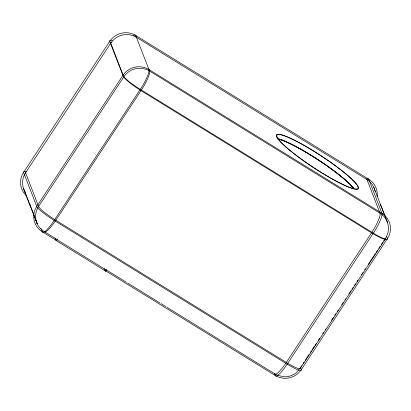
<?xml version="1.0" encoding="UTF-8"?>
<svg xmlns="http://www.w3.org/2000/svg" width="411" height="411" viewBox="0 0 411 411"><rect width="100%" height="100%" fill="white"/><g stroke="black" fill="none" stroke-linecap="round" stroke-linejoin="round"><path stroke-width="0.62" d="M106.752 269.734L105.802 271.178L56.42 240.712L57.365 239.269M300.6 367.311L301.659 365.703M303.066 363.56L304.119 361.952M305.178 360.344L309.051 354.457M310.459 352.314L311.512 350.706M312.216 349.638L314.333 346.422M315.037 345.353L316.444 343.211M318.206 340.529L319.614 338.387M322.779 333.568L323.483 332.499M325.245 329.817L325.949 328.749M331.585 320.179L333.342 317.503M334.749 315.36L335.808 313.752M337.215 311.61L338.274 310.002M341.793 304.649L343.2 302.506M344.963 299.83L345.666 298.756M348.836 293.937L350.948 290.721M352.001 289.118L353.059 287.51M354.467 285.368L355.525 283.76M356.933 281.617L357.991 280.009M361.51 274.656L362.918 272.514M364.68 269.837L365.384 268.763M368.199 264.478L375.243 253.767M376.296 252.164L377.704 250.022M378.762 248.414L380.17 246.271M381.228 244.663L382.636 242.521M383.689 240.913L385.097 238.77M300.287 368.451L385.487 238.842M296.896 372.32C293.048 375.335 288.111 377.365 283.164 376.687M135.63 36.769A18.659 3.637 -58.3 0 1 136.467 37.334L366.961 179.535A18.659 18.105 -21.2 0 1 375.135 191.511M56.143 240.317L42.261 231.753A18.865 18.305 -21.2 0 1 36.769 206.44L122.91 75.403A18.865 18.305 -21.2 0 1 148.91 69.521L381.942 213.283A18.865 18.305 -21.2 0 1 387.434 238.596L301.289 369.633A18.865 18.305 -21.2 0 1 275.293 375.515L105.524 270.782M26.042 171.89A18.659 2.672 33.3 0 0 25.549 172.764L38.608 206.43A18.659 18.105 -21.2 0 0 44.039 231.465L56.497 239.151A18.659 3.637 -58.3 0 0 57.026 239.68L106.865 270.428A18.659 3.637 -58.3 0 1 106.331 269.899L126.537 282.362M127.631 283.035L159.848 302.917M160.942 303.59L165.859 306.621M166.948 307.294L274.533 373.666A18.659 3.637 -58.3 0 0 286.308 362.445L371.508 232.837A18.659 3.637 -58.3 0 0 380.021 213.201L366.961 179.535A18.659 3.637 -58.3 0 0 366.124 178.97M373.774 187.18L387.568 222.705M23.432 188.295L37.226 223.82L29.469 203.322M380.36 204.139L386.89 220.974M386.592 236.438L387.434 238.596A18.865 2.702 33.3 0 1 373.337 233.14L140.305 89.372A18.865 2.702 33.3 0 1 122.91 75.403L109.711 41.367A18.865 18.305 -21.2 0 1 135.707 35.485L368.739 179.247A18.865 18.305 -21.2 0 1 377.159 196.525M300.451 367.47L301.289 369.633A18.865 2.702 33.3 0 1 287.197 364.172L54.165 220.409A18.865 2.702 33.3 0 1 36.769 206.44L23.566 172.404L109.711 41.367A18.865 2.702 33.3 0 1 112.331 40.905M274.45 373.358L275.293 375.515A18.865 3.678 -58.3 0 0 287.197 364.172L373.337 233.14A18.865 3.678 -58.3 0 0 381.942 213.283L368.739 179.247A18.865 3.678 -58.3 0 0 366.54 179.211M104.456 268.614L105.257 270.679A17.005 3.314 -58.3 0 0 105.802 271.178M55.074 238.149L55.87 240.214A17.005 3.314 -58.3 0 0 56.42 240.712M41.002 228.511L42.261 231.753A18.865 3.678 -58.3 0 0 54.165 220.409L140.305 89.372A18.865 3.678 -58.3 0 0 148.91 69.521M24.11 190.026L30.64 206.861M278.571 138.903A48.508 6.946 33.3 0 1 318.587 159.982A48.508 6.946 33.3 0 1 353.825 188.372M278.016 139.113A48.066 6.884 33.3 0 1 318.078 159.925A48.066 6.884 33.3 0 1 353.66 188.69M133.508 35.444A18.865 3.678 -58.3 0 1 135.707 35.485L149.527 71L380.021 213.201A18.659 18.105 -21.2 0 1 385.451 238.236A18.659 2.672 33.3 0 1 371.508 232.837L141.014 90.636A18.659 2.672 33.3 0 1 123.809 76.821L110.754 43.155A18.659 2.672 33.3 0 1 111.741 42.297M26.479 195.79A18.865 18.305 -21.2 0 1 23.566 172.404A18.865 2.702 33.3 0 1 26.191 171.942M25.61 192.687A18.659 18.105 -21.2 0 1 25.549 172.764L110.754 43.155A18.659 18.105 -21.2 0 1 136.467 37.334M296.855 371.719A18.659 18.105 -21.2 0 0 300.246 367.845A18.659 2.672 33.3 0 1 286.308 362.445L55.814 220.245A18.659 2.672 33.3 0 1 38.608 206.43L123.809 76.821A18.659 18.105 -21.2 0 1 149.527 71A18.659 3.637 -58.3 0 1 141.014 90.636L55.814 220.245A18.659 3.637 -58.3 0 1 44.039 231.465M282.819 376.358A18.659 18.105 -21.2 0 1 275 373.948M278.509 138.995A48.508 6.946 33.3 0 1 318.525 160.079A48.508 6.946 33.3 0 1 353.763 188.464M289.873 150.411A49.043 7.023 33.3 0 0 357.683 189.214A49.043 7.023 33.3 0 0 304.715 145.705A49.043 7.023 33.3 0 0 289.873 150.411M291.26 151.423A48.508 6.946 33.3 0 0 357.524 188.803A48.508 6.946 33.3 0 0 303.493 145.109A48.508 6.946 33.3 0 0 291.26 151.423"/></g></svg>
